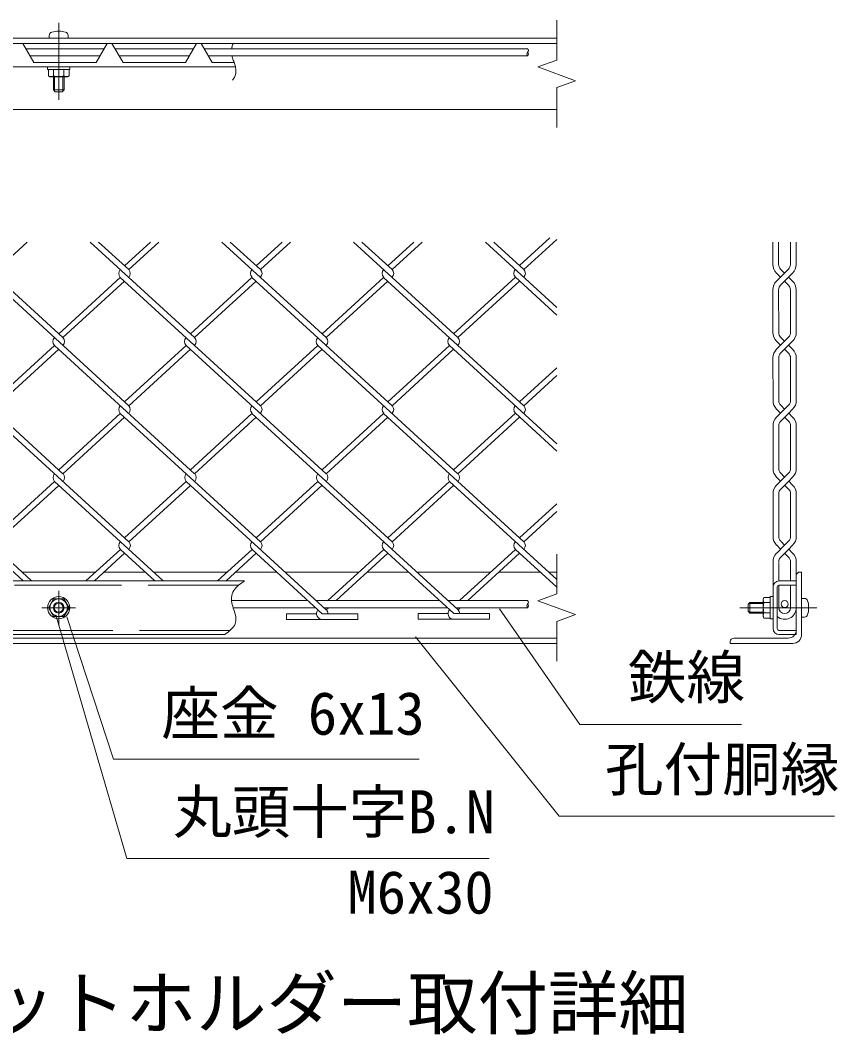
# Model space of a CAD drawing. Units: millimetres, scale not verified. Extents: x -6300 to 6300, y -4455 to 4455.
# Drawn here: x 1463 to 2836, y -2283 to -578 of the extents above; entities that cross this region are included whole.
import ezdxf
from ezdxf.enums import TextEntityAlignment as Align

# ---------------------------------------------------------------- set-up
doc = ezdxf.new("R2010")
doc.units = ezdxf.units.MM
doc.header["$LTSCALE"] = 30
doc.linetypes.add('DASHED', pattern=[7.5, 6, -1.5])
doc.linetypes.add('USER1', pattern=[50.8, 31.75, -6.35, 6.35, -6.35])
for name, color, linetype, lineweight in [('0-0_D-STR3', 3, 'Continuous', 13), ('0-1_D-STR1', 1, 'Continuous', 18), ('0-2_D-BMK', 2, 'USER1', 13), ('0-3_D-STR2', 7, 'Continuous', 9), ('0-4_D-STR-DIM', 7, 'Continuous', 9), ('0-7_D-STR-TXT', 7, 'Continuous', 9)]:
    doc.layers.add(name, color=color, linetype=linetype, lineweight=lineweight)
doc.layers.add('0-6_D-TTL-TXT', color=7, linetype='Continuous')
doc.styles.add('ＭＳ ゴシック', font='')
doc.styles.get('ＭＳ ゴシック').set_extended_font_data('MS Gothic')

msp = doc.modelspace()

# ---------------------------------------------------------------- linework, layer by layer
at = {"layer": '0-0_D-STR3'}
for p, q in [((1511.46, -603.22), (1511.46, -607.8)), ((1511.46, -607.8), (1542.96, -607.8)), ((1542.96, -603.22), (1542.96, -607.8)), ((1485.27, -648.9), (1466.74, -616.8)), ((1471.77, -625.51), (1603.77, -625.51)), ((1590.27, -648.9), (1608.8, -616.8)), ((1635.27, -648.9), (1616.74, -616.8)), ((1621.77, -625.51), (1753.77, -625.51)), ((1740.27, -648.9), (1758.8, -616.8)), ((1785.27, -648.9), (1766.74, -616.8)), ((1771.77, -625.51), (2315, -625.51)), ((1478.7, -637.51), (1596.84, -637.51)), ((1628.7, -637.51), (1746.84, -637.51)), ((1778.7, -637.51), (2315, -637.51)), ((1221.96, -655.8), (1823.97, -655.8)), ((1485.27, -648.9), (1590.27, -648.9)), ((1508.46, -655.8), (1508.46, -660.6)), ((1508.46, -660.6), (1545.96, -660.6)), ((1509.89, -660.6), (1509.89, -671.09)), ((1544.53, -660.6), (1509.89, -660.6)), ((1518.55, -660.6), (1518.55, -671.09)), ((1535.87, -660.6), (1535.87, -671.09)), ((1544.53, -660.6), (1544.53, -671.09)), ((1545.96, -655.8), (1545.96, -660.6)), ((1635.27, -648.9), (1740.27, -648.9)), ((1785.27, -648.9), (1821.99, -648.9)), ((1512.51, -672.6), (1509.89, -671.09)), ((1541.91, -672.6), (1512.51, -672.6)), ((1518.21, -672.6), (1518.21, -694.8)), ((1520.01, -672.6), (1520.01, -696.6)), ((1534.41, -672.6), (1534.41, -696.6)), ((1536.21, -672.6), (1536.21, -694.8)), ((1541.91, -672.6), (1544.53, -671.09)), ((1518.21, -694.8), (1521.21, -697.8)), ((1536.21, -694.8), (1518.21, -694.8)), ((1533.21, -697.8), (1521.21, -697.8)), ((1536.21, -694.8), (1533.21, -697.8)), ((1237.5, -1520.07), (1839.51, -1520.07)), ((2727.36, -1529.97), (2727.36, -1600.17)), ((2734.26, -1529.97), (2734.26, -1600.17)), ((2766.36, -1520.07), (2737.26, -1520.07)), ((2766.36, -1526.97), (2737.26, -1526.97)), ((2766.36, -1520.07), (2766.36, -1526.97)), ((1518.55, -1550.07), (1509.89, -1565.07)), ((1535.87, -1550.07), (1518.55, -1550.07)), ((1544.53, -1565.07), (1535.87, -1550.07)), ((2710.56, -1550.37), (2712.08, -1547.75)), ((2710.56, -1579.77), (2710.56, -1550.37)), ((2722.56, -1547.75), (2712.08, -1547.75)), ((2722.56, -1546.32), (2722.56, -1583.82)), ((2727.36, -1546.32), (2722.56, -1546.32)), ((2722.56, -1582.39), (2722.56, -1547.75)), ((2775.36, -1549.32), (2775.36, -1580.82)), ((2779.95, -1549.32), (2775.36, -1549.32)), ((1535.87, -1580.07), (1544.53, -1565.07)), ((1817.5, -1553.07), (1945.87, -1553.07)), ((1820.31, -1565.07), (1958.97, -1565.07)), ((1959.73, -1553.07), (2167.06, -1553.07)), ((1972.82, -1565.07), (2180.15, -1565.07)), ((2181.27, -1553.07), (2315, -1553.07)), ((2194.36, -1565.07), (2315, -1565.07)), ((2688.36, -1556.07), (2685.36, -1559.07)), ((2685.36, -1571.07), (2685.36, -1559.07)), ((2710.56, -1557.87), (2686.56, -1557.87)), ((2688.36, -1574.07), (2688.36, -1556.07)), ((2710.56, -1556.07), (2688.36, -1556.07)), ((2722.56, -1556.41), (2712.08, -1556.41)), ((2688.36, -1574.07), (2685.36, -1571.07)), ((2710.56, -1572.27), (2686.56, -1572.27)), ((2710.56, -1574.07), (2688.36, -1574.07)), ((2710.56, -1579.77), (2712.08, -1582.39)), ((2722.56, -1573.73), (2712.08, -1573.73)), ((2722.56, -1582.39), (2712.08, -1582.39)), ((2727.36, -1583.82), (2722.56, -1583.82)), ((2779.95, -1580.82), (2775.36, -1580.82)), ((1204.31, -1610.07), (1806.32, -1610.07)), ((2766.36, -1603.17), (2737.26, -1603.17)), ((2766.36, -1610.07), (2737.26, -1610.07)), ((2766.36, -1603.17), (2766.36, -1610.07))]:
    msp.add_line(p, q, dxfattribs=at)
at = {"layer": '0-0_D-STR3', "linetype": 'DASHED'}
for p, q in [((1227.77, -1526.97), (1829.77, -1526.97)), ((1213.11, -1603.17), (1815.12, -1603.17))]:
    msp.add_line(p, q, dxfattribs=at)
at = {"layer": '0-0_D-STR3'}
msp.add_lwpolyline([(1509.89, -1565.07), (1518.55, -1580.07), (1535.87, -1580.07)], dxfattribs=at)
for centre, radius in [((1527.21, -1565.07), 18.75), ((1527.21, -1565.07), 14.7), ((1527.21, -1565.07), 9), ((1527.21, -1565.07), 7.38), ((2746.78, -1558.97), 6)]:
    msp.add_circle(centre, radius, dxfattribs=at)
for centre, radius, start, end in [((1527.21, -638.1), 42, 73.92714, 106.07286), ((1517.16, -603.22), 5.7, 106.07286, 180), ((1537.26, -603.22), 5.7, 0, 73.92714), ((1514.22, -664.76), 7.67, 235.61585, 304.38415), ((1527.21, -643.77), 28.66, 252.4121, 287.5879), ((1540.2, -664.76), 7.67, 235.61586, 304.38415), ((2737.26, -1529.97), 9.9, 90, 180), ((2737.26, -1529.97), 3, 90, 180), ((2718.41, -1552.08), 7.67, 145.61585, 214.38415), ((2779.95, -1555.02), 5.7, 16.07286, 90), ((2739.4, -1565.07), 28.66, 162.4121, 197.5879), ((2745.06, -1565.07), 42, 343.92714, 16.07286), ((2718.41, -1578.06), 7.67, 145.61586, 214.38415), ((2779.95, -1575.12), 5.7, 270, 343.92714), ((2737.26, -1600.17), 9.9, 180, 270), ((2737.26, -1600.17), 3, 180, 270)]:
    msp.add_arc(centre, radius, start, end, dxfattribs=at)
at = {"layer": '0-1_D-STR1'}
for p, q in [((2363.94, -607.8), (1063.94, -607.8)), ((2363.94, -616.8), (1063.94, -616.8)), ((1063.94, -727.8), (2363.94, -727.8)), ((1589.44, -1505.07), (1465.33, -1505.07)), ((1672.31, -1505.07), (1603.62, -1505.07)), ((1810.59, -1505.07), (1686.16, -1505.07)), ((1893.49, -1505.07), (1824.8, -1505.07)), ((2031.77, -1505.07), (1907.34, -1505.07)), ((2114.67, -1505.07), (2045.98, -1505.07)), ((2252.96, -1505.07), (2128.88, -1505.07)), ((2335.86, -1505.07), (2267.17, -1505.07)), ((2363.94, -1505.07), (2350.07, -1505.07)), ((2766.36, -1602.57), (2766.36, -1511.07)), ((2772.36, -1505.07), (2775.36, -1505.07)), ((2775.36, -1610.07), (2775.36, -1505.07)), ((1063.94, -1616.07), (2363.94, -1616.07)), ((2661.36, -1616.07), (2752.86, -1616.07)), ((1063.94, -1625.07), (2363.94, -1625.07)), ((2655.36, -1622.07), (2655.36, -1625.07)), ((2655.36, -1625.07), (2760.36, -1625.07))]:
    msp.add_line(p, q, dxfattribs=at)
for centre, radius, start, end in [((2772.36, -1511.07), 6, 90, 180), ((2752.86, -1602.57), 13.5, 270, 0), ((2661.36, -1622.07), 6, 90, 180), ((2760.36, -1610.07), 15, 270, 0)]:
    msp.add_arc(centre, radius, start, end, dxfattribs=at)
at = {"layer": '0-2_D-BMK'}
for p, q in [((1527.21, -582.24), (1527.21, -711.66)), ((1527.21, -1593.19), (1527.21, -1536.94)), ((1555.34, -1565.07), (1499.09, -1565.07)), ((2800.93, -1565.07), (2671.5, -1565.07))]:
    msp.add_line(p, q, dxfattribs=at)
at = {"layer": '0-3_D-STR2'}
for p, q in [((1534.32, -1111.16), (1358.94, -950.46)), ((1474.3, -950.46), (1423.72, -996.81)), ((1755.5, -1111.16), (1580.12, -950.46)), ((1644.91, -996.81), (1594.33, -950.46)), ((1681.28, -950.46), (1637.8, -990.29)), ((1695.48, -950.46), (1644.91, -996.81)), ((1976.68, -1111.16), (1801.3, -950.46)), ((1866.09, -996.81), (1815.51, -950.46)), ((1902.46, -950.46), (1858.99, -990.29)), ((1916.67, -950.46), (1866.09, -996.81)), ((2197.85, -1111.15), (2022.49, -950.46)), ((2087.27, -996.81), (2036.7, -950.46)), ((2123.64, -950.46), (2080.17, -990.29)), ((2137.85, -950.46), (2087.27, -996.81)), ((2363.92, -1060.32), (2244.03, -950.46)), ((2308.62, -996.63), (2258.24, -950.46)), ((2352.16, -943.7), (2301.51, -990.12)), ((2363.92, -945.95), (2308.62, -996.63)), ((2727.03, -988.02), (2727.03, -950.46)), ((2736.65, -988.01), (2736.65, -950.46)), ((2756.54, -988.01), (2756.54, -950.46)), ((2766.16, -988.02), (2766.16, -950.46)), ((2746.59, -1002.67), (2733.18, -1016.09)), ((2733.18, -1002.87), (2739.79, -1009.48)), ((2739.99, -996.07), (2746.59, -1002.67)), ((2753.2, -996.07), (2746.59, -1002.67)), ((2760.01, -1002.87), (2753.4, -1009.48)), ((1644.91, -1225.52), (1409.51, -1009.83)), ((1630.7, -1009.83), (1527.21, -1104.65)), ((1637.8, -1016.34), (1534.31, -1111.17)), ((1866.09, -1225.52), (1630.7, -1009.83)), ((1851.88, -1009.83), (1748.39, -1104.65)), ((1858.99, -1016.34), (1755.5, -1111.16)), ((2087.26, -1225.51), (1851.88, -1009.83)), ((2073.06, -1009.83), (1969.58, -1104.65)), ((2080.17, -1016.34), (1976.68, -1111.16)), ((2308.44, -1225.51), (2073.06, -1009.83)), ((2294.41, -1009.65), (2190.74, -1104.64)), ((2301.51, -1016.16), (2197.85, -1111.15)), ((2363.92, -1073.34), (2294.41, -1009.65)), ((2753.4, -1009.48), (2739.99, -1022.89)), ((2746.59, -1016.29), (2753.2, -1022.89)), ((2753.4, -1009.48), (2760.01, -1016.09)), ((2727.11, -1102.38), (2727.03, -1030.94)), ((2736.74, -1102.37), (2736.65, -1030.95)), ((2756.62, -1102.37), (2756.54, -1030.95)), ((2766.25, -1102.38), (2766.16, -1030.94)), ((1534.32, -1339.88), (1298.92, -1124.19)), ((1520.1, -1124.19), (1416.62, -1219.01)), ((1755.5, -1339.88), (1520.11, -1124.19)), ((1741.29, -1124.19), (1638.42, -1218.45)), ((1976.66, -1339.87), (1741.29, -1124.19)), ((1962.47, -1124.19), (1858.99, -1219.01)), ((2197.85, -1339.87), (1962.47, -1124.19)), ((2183.64, -1124.17), (2080.15, -1219)), ((2363.92, -1289.37), (2183.64, -1124.17)), ((2733.26, -1117.23), (2739.87, -1123.84)), ((2740.08, -1110.43), (2746.68, -1117.03)), ((2753.49, -1123.84), (2740.08, -1137.25)), ((2760.1, -1117.23), (2753.49, -1123.84)), ((2753.49, -1123.84), (2760.1, -1130.45)), ((1527.21, -1130.7), (1423.72, -1225.52)), ((1748.39, -1130.7), (1644.91, -1225.52)), ((1969.58, -1130.7), (1866.09, -1225.52)), ((2190.74, -1130.68), (2087.26, -1225.51)), ((2746.68, -1130.65), (2753.28, -1137.25)), ((2727.21, -1216.62), (2727.11, -1145.3)), ((2736.84, -1216.61), (2736.74, -1145.31)), ((2756.72, -1216.61), (2756.62, -1145.31)), ((2766.35, -1216.62), (2766.25, -1145.3)), ((2363.92, -1161.65), (2301.33, -1219)), ((2363.92, -1174.67), (2308.44, -1225.51)), ((2740.18, -1224.67), (2746.78, -1231.28)), ((2753.38, -1224.67), (2746.78, -1231.28)), ((1644.89, -1454.23), (1409.51, -1238.54)), ((1630.7, -1238.54), (1527.21, -1333.37)), ((1866.07, -1454.23), (1630.7, -1238.54)), ((1851.88, -1238.54), (1748.39, -1333.37)), ((2087.26, -1454.23), (1851.88, -1238.54)), ((2073.05, -1238.53), (1970.18, -1332.79)), ((2308.44, -1454.23), (2073.05, -1238.53)), ((2294.41, -1238.37), (2190.74, -1333.36)), ((2363.92, -1302.06), (2294.41, -1238.37)), ((2746.78, -1231.28), (2733.36, -1244.69)), ((2733.36, -1231.47), (2739.98, -1238.08)), ((2753.59, -1238.08), (2740.18, -1251.49)), ((1637.8, -1245.06), (1534.32, -1339.88)), ((1858.99, -1245.06), (1755.5, -1339.88)), ((2080.15, -1245.04), (1976.66, -1339.87)), ((2301.51, -1244.88), (2197.85, -1339.87)), ((2727.21, -1330.82), (2727.21, -1259.54)), ((2736.84, -1331.58), (2736.84, -1259.55)), ((2746.78, -1244.89), (2753.38, -1251.49)), ((2756.72, -1331.58), (2756.72, -1259.55)), ((2766.35, -1330.82), (2766.35, -1259.54)), ((2746.78, -1345.47), (2733.36, -1358.89)), ((2733.36, -1345.67), (2739.98, -1352.28)), ((2739.64, -1338.33), (2746.78, -1345.47)), ((2753.93, -1338.33), (2746.78, -1345.47)), ((2760.2, -1345.67), (2753.59, -1352.28)), ((1481.7, -1520.07), (1299.1, -1352.74)), ((1520.11, -1352.9), (1416.62, -1447.73)), ((1527.21, -1359.41), (1423.72, -1454.24)), ((1702.53, -1520.07), (1520.11, -1352.9)), ((1741.29, -1352.9), (1637.8, -1447.73)), ((1748.39, -1359.41), (1644.91, -1454.24)), ((1976.66, -1568.59), (1741.29, -1352.9)), ((1962.63, -1352.73), (1858.97, -1447.72)), ((1969.74, -1359.24), (1866.07, -1454.23)), ((2198.03, -1568.42), (1962.63, -1352.73)), ((2183.82, -1352.73), (2080.15, -1447.72)), ((2190.92, -1359.24), (2087.26, -1454.23)), ((2363.92, -1517.76), (2183.82, -1352.73)), ((2753.59, -1352.28), (2739.63, -1366.23)), ((2746.78, -1359.08), (2753.93, -1366.23)), ((2753.59, -1352.28), (2760.2, -1358.89)), ((2727.21, -1445.18), (2727.21, -1373.74)), ((2736.84, -1444.42), (2736.84, -1372.98)), ((2756.72, -1444.42), (2756.72, -1372.98)), ((2766.35, -1445.18), (2766.35, -1373.74)), ((2363.92, -1390.37), (2301.33, -1447.72)), ((2363.92, -1403.39), (2308.44, -1454.23)), ((2746.78, -1459.83), (2733.37, -1473.25)), ((2733.37, -1460.03), (2739.98, -1466.64)), ((2740.71, -1453.76), (2746.78, -1459.83)), ((2753.93, -1452.69), (2746.78, -1459.83)), ((2760.2, -1460.03), (2753.59, -1466.64)), ((1467.49, -1520.07), (1409.67, -1467.08)), ((1630.86, -1467.08), (1573.04, -1520.07)), ((1637.96, -1473.6), (1587.25, -1520.07)), ((1688.68, -1520.07), (1630.86, -1467.08)), ((1852.04, -1467.08), (1794.22, -1520.07)), ((1859.15, -1473.6), (1808.43, -1520.07)), ((1969.9, -1575.08), (1852.04, -1467.08)), ((2073.22, -1467.08), (1979.39, -1553.07)), ((2080.33, -1473.6), (1993.6, -1553.07)), ((2190.92, -1574.93), (2073.22, -1467.08)), ((2294.41, -1467.08), (2200.58, -1553.07)), ((2301.51, -1473.6), (2214.78, -1553.07)), ((2363.92, -1530.78), (2294.41, -1467.08)), ((2753.59, -1466.64), (2740.71, -1479.52)), ((2746.78, -1473.44), (2753.93, -1480.59)), ((2753.59, -1466.64), (2760.2, -1473.25)), ((2727.21, -1530.22), (2727.21, -1488.1)), ((2736.84, -1520.07), (2736.84, -1488.85)), ((2756.72, -1520.07), (2756.72, -1487.34)), ((2766.35, -1565.72), (2766.35, -1488.1)), ((2736.84, -1564.97), (2736.84, -1526.99)), ((2756.72, -1564.97), (2756.72, -1526.97)), ((1980.51, -1565.07), (1976.66, -1568.59)), ((2201.69, -1565.07), (2198.03, -1568.42)), ((1909.9, -1575.08), (1960.27, -1575.08)), ((1909.9, -1575.08), (1909.9, -1584.68)), ((1909.9, -1584.68), (2029.9, -1584.68)), ((2130.92, -1574.93), (2181.28, -1574.93)), ((2130.92, -1574.93), (2130.92, -1584.53)), ((2130.92, -1584.53), (2250.92, -1584.53)), ((2190.92, -1574.93), (2250.92, -1574.93)), ((2250.92, -1574.93), (2250.92, -1584.53))]:
    msp.add_line(p, q, dxfattribs=at)
for points in [[(2753.28, -1110.43), (2746.68, -1117.03), (2733.26, -1130.45)], [(2760.2, -1231.47), (2753.59, -1238.08), (2760.2, -1244.69)], [(1969.9, -1575.08), (2029.9, -1575.08), (2029.9, -1584.68)]]:
    msp.add_lwpolyline(points, dxfattribs=at)
for centre, radius, start, end in [((2748.03, -988.02), 21, 180, 225), ((2748.05, -988.01), 11.4, 180, 225), ((2745.14, -988.01), 11.4, 315, 0), ((2745.16, -988.02), 21, 315, 0), ((1637.8, -1003.32), 9.64, 137.5, 222.5), ((1637.8, -1003.32), 9.64, 317.5, 42.5), ((1859.15, -1003.14), 9.64, 137.5, 222.5), ((1859.15, -1003.14), 9.64, 317.5, 42.5), ((2080.33, -1003.14), 9.64, 137.5, 222.5), ((2080.33, -1003.14), 9.64, 317.5, 42.5), ((2301.51, -1003.14), 9.64, 137.5, 222.5), ((2301.51, -1003.14), 9.64, 317.5, 42.5), ((2748.03, -1030.94), 21, 135, 180), ((2748.05, -1030.95), 11.4, 135.00055, 180), ((2745.14, -1030.95), 11.4, 0, 44.99915), ((2745.16, -1030.94), 21, 0, 45), ((2748.11, -1102.38), 21, 180, 225), ((2748.14, -1102.37), 11.4, 180, 225), ((2745.22, -1102.37), 11.4, 315, 0), ((2745.25, -1102.38), 21, 315, 0), ((1527.19, -1117.66), 9.64, 137.5, 222.5), ((1527.19, -1117.66), 9.64, 317.5, 42.5), ((1748.38, -1117.66), 9.64, 137.5, 222.5), ((1748.38, -1117.66), 9.64, 317.5, 42.5), ((1969.56, -1117.66), 9.64, 137.5, 222.5), ((1969.56, -1117.66), 9.64, 317.5, 42.5), ((2190.74, -1117.66), 9.64, 137.5, 222.5), ((2190.74, -1117.66), 9.64, 317.5, 42.5), ((2748.11, -1145.3), 21, 135, 180), ((2748.14, -1145.31), 11.4, 135.00055, 180), ((2745.22, -1145.31), 11.4, 0, 44.99915), ((2745.25, -1145.3), 21, 0, 45), ((1637.8, -1232.03), 9.64, 137.5, 222.5), ((1637.8, -1232.03), 9.64, 317.5, 42.5), ((1859.15, -1231.86), 9.64, 137.5, 222.5), ((1859.15, -1231.86), 9.64, 317.5, 42.5), ((2080.33, -1231.86), 9.64, 137.5, 222.5), ((2080.33, -1231.86), 9.64, 317.5, 42.5), ((2301.51, -1231.86), 9.64, 137.5, 222.5), ((2301.51, -1231.86), 9.64, 317.5, 42.5), ((2748.21, -1216.62), 21, 180, 225), ((2748.24, -1216.61), 11.4, 180, 225), ((2745.32, -1216.61), 11.4, 315, 0), ((2745.35, -1216.62), 21, 315, 0), ((2748.21, -1259.54), 21, 135, 180), ((2748.24, -1259.55), 11.4, 135.00055, 180), ((2745.32, -1259.55), 11.4, 0, 44.99915), ((2745.35, -1259.54), 21, 0, 45), ((1527.37, -1346.21), 9.64, 137.5, 222.5), ((1527.37, -1346.21), 9.64, 317.5, 42.5), ((1748.55, -1346.21), 9.64, 137.5, 222.5), ((1748.55, -1346.21), 9.64, 317.5, 42.5), ((1969.74, -1346.21), 9.64, 137.5, 222.5), ((1969.74, -1346.21), 9.64, 317.5, 42.5), ((2190.92, -1346.21), 9.64, 137.5, 222.5), ((2190.92, -1346.21), 9.64, 317.5, 42.5), ((2748.21, -1330.82), 21, 180, 225), ((2748.21, -1330.82), 11.4, 180, 225), ((2745.35, -1330.82), 11.4, 315, 0), ((2745.35, -1330.82), 21, 315, 0), ((2748.21, -1373.74), 21, 135, 180), ((2745.35, -1373.74), 21, 0, 45), ((2748.21, -1373.74), 11.4, 135, 180), ((2745.35, -1373.74), 11.4, 0, 45), ((2748.21, -1445.18), 21, 180, 225), ((2748.21, -1445.18), 11.4, 176.19604, 225), ((2745.35, -1445.18), 11.4, 315, 3.80396), ((2745.35, -1445.18), 21, 315, 0), ((1637.96, -1460.57), 9.64, 137.5, 222.5), ((1637.96, -1460.57), 9.64, 317.5, 42.5), ((1859.15, -1460.57), 9.64, 137.5, 222.5), ((1859.15, -1460.57), 9.64, 317.5, 42.5), ((2080.33, -1460.57), 9.64, 137.5, 222.5), ((2080.33, -1460.57), 9.64, 317.5, 42.5), ((2301.51, -1460.57), 9.64, 137.5, 222.5), ((2301.51, -1460.57), 9.64, 317.5, 42.5), ((2748.21, -1488.1), 21, 135, 180), ((2748.21, -1488.1), 11.4, 131.18669, 180), ((2745.35, -1488.1), 11.4, 0, 48.80016), ((2745.35, -1488.1), 21, 0, 45), ((1969.74, -1574.93), 9.64, 359.10095, 42.5), ((2190.92, -1574.93), 9.64, 137.5, 265), ((2190.92, -1574.93), 9.64, 0, 42.5), ((2746.78, -1564.97), 19.57, 230.23061, 0), ((2746.78, -1564.97), 9.94, 180, 0), ((1969.9, -1575.08), 9.64, 137.5, 275)]:
    msp.add_arc(centre, radius, start, end, dxfattribs=at)
at = {"layer": '0-4_D-STR-DIM'}
for p, q in [((2363.94, -644.71), (2363.94, -577.8)), ((2363.94, -757.8), (2363.94, -690.89)), ((2363.94, -1541.98), (2363.94, -1475.07)), ((2363.94, -1655.07), (2363.94, -1588.15))]:
    msp.add_line(p, q, dxfattribs=at)
for points in [[(1820.44, -616.8), (1820.09, -617.54), (1819.75, -618.29), (1819.44, -619.06), (1819.15, -619.84), (1818.88, -620.63), (1818.64, -621.43), (1818.41, -622.23), (1818.21, -623.04), (1818.03, -623.86), (1817.88, -624.69), (1817.74, -625.51)], [(1818.39, -637.51), (1818.86, -639.32), (1819.38, -641.11), (1819.96, -642.91), (1820.56, -644.7), (1821.18, -646.51), (1821.79, -648.32), (1822.4, -650.16), (1822.97, -652.01), (1823.5, -653.9), (1823.97, -655.81), (1824.37, -657.74), (1824.68, -659.67), (1824.88, -661.59), (1824.97, -663.49), (1824.92, -665.35), (1824.72, -667.17), (1824.36, -668.93), (1823.83, -670.63), (1823.14, -672.26), (1822.31, -673.83), (1821.33, -675.35), (1820.23, -676.82), (1819.02, -678.25)], [(2363.94, -644.71), (2332.22, -656.26), (2395.65, -679.34), (2363.94, -690.89)], [(1839.51, -1520.07), (1836.87, -1521.82), (1834.27, -1523.61), (1831.73, -1525.44), (1829.3, -1527.35), (1827.01, -1529.37), (1824.89, -1531.51), (1822.99, -1533.81), (1821.32, -1536.29), (1819.94, -1538.98), (1818.85, -1541.84), (1818.06, -1544.83), (1817.58, -1547.89), (1817.42, -1550.96), (1817.58, -1553.98), (1818.02, -1556.94), (1818.7, -1559.85), (1819.55, -1562.74), (1820.5, -1565.63), (1821.49, -1568.53), (1822.47, -1571.48), (1823.36, -1574.48), (1824.11, -1577.56), (1824.66, -1580.66), (1824.94, -1583.74), (1824.9, -1586.75), (1824.46, -1589.64), (1823.59, -1592.36), (1822.31, -1594.92), (1820.69, -1597.34), (1818.75, -1599.64), (1816.57, -1601.84), (1814.18, -1603.97), (1811.65, -1606.03), (1809.01, -1608.06), (1806.32, -1610.07)], [(2363.94, -1541.98), (2332.22, -1553.52), (2395.65, -1576.61), (2363.94, -1588.15)]]:
    msp.add_lwpolyline(points, dxfattribs=at)
for centre, start, end in [((2311.98, -628.51), 315.18146, 44.81854), ((2318.02, -634.51), 135.18146, 224.81854), ((2311.98, -634.51), 315.18146, 44.81854), ((2318.02, -1562.07), 135.18146, 224.81854), ((2311.98, -1556.07), 315.18146, 44.81854), ((2311.98, -1562.07), 315.18146, 44.81854)]:
    msp.add_arc(centre, 4.26, start, end, dxfattribs=at)
at = {"layer": '0-7_D-STR-TXT'}
for points in [[(2674.15, -1761.16), (2402.84, -1761.16), (2267.89, -1566.71)], [(2250.44, -1986.31), (1641.83, -1986.31), (1522.42, -1577.08)], [(2132.73, -1819.63), (1619.29, -1819.63), (1540.78, -1580.54)], [(2830.62, -1915.23), (2368.19, -1915.23), (2126.42, -1613.77)]]:
    msp.add_lwpolyline(points, dxfattribs=at)

# ---------------------------------------------------------------- texts
at = {"layer": '0-6_D-TTL-TXT', "style": 'ＭＳ ゴシック'}
msp.add_text('ネットホルダー取付詳細', height=86.66, dxfattribs=at).set_placement((1285.2, -2299.01), align=Align.BOTTOM_LEFT)
at = {"layer": '0-7_D-STR-TXT', "style": 'ＭＳ ゴシック'}
for s, p in [('鉄線', (2483.42, -1739.62)), ('座金 6x13', (1699.86, -1800.18)), ('孔付胴縁', (2444.96, -1894.25)), ('丸頭十字B.N', (1719.35, -1965.72)), ('M6x30', (2012.47, -2100.92))]:
    msp.add_text(s, height=72.14, dxfattribs=at).set_placement(p, align=Align.BOTTOM_LEFT)

doc.saveas('drawing.dxf')
